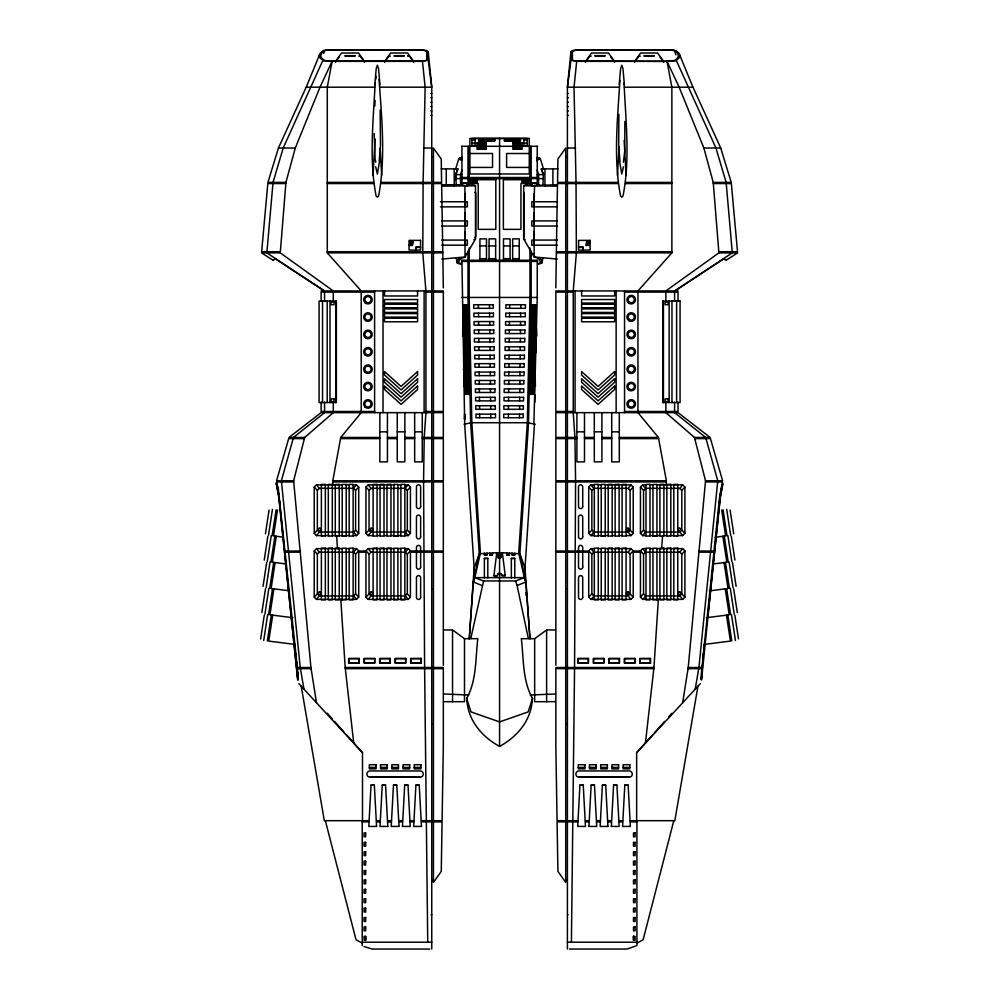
<?xml version="1.0" encoding="UTF-8"?>
<svg xmlns="http://www.w3.org/2000/svg" width="999" height="999" viewBox="0 0 999 999"><rect width="100%" height="100%" fill="white"/><g stroke="black" fill="none" stroke-linecap="round" stroke-linejoin="round"><path stroke-width="1.5" d="M365.659 936.35L365.659 940.234L364.061 940.234L364.061 936.35L365.659 936.35L365.659 940.234M534.14 231.83L534.14 256.98L537.986 258.266M534.14 212.662L534.14 240.072M534.14 193.506L534.14 220.904M462.674 336.126L462.749 325.512L463.037 334.615M463.773 385.726L463.848 375.112L464.048 379.657M464.51 418.793L464.547 414.235M455.394 180.257L455.469 174.588L457.854 168.881L441.221 168.881M571.416 942.207L574.562 667.507L575.586 480.781L574.924 437.45L573.239 412.649L573.239 290.946L576.373 252.872L576.036 182.392L574.025 87.188L576.685 61.351L667.02 61.351L675.524 60.752L678.483 58.579A66.134 15.222 0 0 0 678.483 52.722L675.923 50.599L673.239 50.012A4.183 0.962 0 0 0 671.753 49.95L577.047 49.95L572.739 50.425L570.953 51.586L567.407 87.188L567.407 949.05M431.755 949.05L431.755 87.188L428.209 51.586L426.423 50.425L422.102 49.95L327.41 49.95A4.183 0.962 0 0 0 325.911 50.012L323.251 50.599L320.679 52.722A66.134 15.222 0 0 0 320.679 58.579L323.639 60.752L332.13 61.351L422.477 61.351L425.137 87.188L423.114 182.392L422.777 252.872L425.924 290.946L425.924 412.649L424.225 437.45L423.576 480.781L424.6 667.507L427.734 942.207M556.356 252.872L555.844 287.887M556.368 251.723L557.492 183.554L618.081 183.554M530.831 394.343L532.729 304.732L531.893 304.732L530.007 394.343L532.554 394.343L534.465 304.732L533.641 304.732L531.73 394.343M534.977 385.726L535.214 375.112L535.377 385.726M536.251 328.546L536.638 336.126M533.866 424.475L537.237 297.452L537.237 260.264M278.446 489.835L298.077 674.325M375.124 83.079C373.464 120.479 368.843 159.053 376.148 196.016L377.372 197.203L378.596 196.016C385.851 157.83 381.668 117.919 379.058 79.358M505.257 575.711L502.372 552.734L496.778 552.734L493.906 575.711L497.24 575.711L498.151 573.551L500.998 573.551C500.636 577.847 510.239 574.837 501.923 575.349M619.929 80.42C617.594 118.644 613.286 158.179 620.554 196.016L621.778 197.203L623.001 196.016C630.319 159.053 625.686 120.479 624.038 83.079M542.994 184.253L543.331 174.588L541.308 168.881L557.942 168.881M618.881 114.348L618.668 145.654L619.954 160.976M374.812 106.044L375.1 100.4M375.112 138.998L373.052 175.449M619.093 146.691L617.444 175.449M473.863 581.593L474.05 578.483M374.787 84.678L376.223 68.519L377.372 65.235L378.534 68.519L379.97 84.678M376.573 826.41L368.793 826.448L371.029 785.114L374.338 785.114L376.573 826.448M387.799 826.41L380.007 826.448L382.242 785.114L385.564 785.114L387.799 826.448M399.026 826.41L391.233 826.448L393.469 785.114L396.778 785.114L399.026 826.448M402.447 826.448L404.695 785.114L408.004 785.114L410.239 826.448L402.447 826.41M421.466 826.41L413.673 826.448L415.909 785.114L419.23 785.114L421.466 826.448M619.18 84.678L620.616 68.519L621.778 65.235L622.939 68.519L624.375 84.678M577.697 826.448L579.932 785.114L583.241 785.114L585.476 826.448L577.697 826.41M588.911 826.448L591.146 785.114L594.467 785.114L596.703 826.448L588.911 826.41M607.929 826.41L600.137 826.448L602.372 785.114L605.694 785.114L607.929 826.448M611.363 826.448L613.598 785.114L616.907 785.114L619.143 826.448L611.363 826.41M630.369 826.41L622.577 826.448L624.812 785.114L628.134 785.114L630.369 826.448M645.404 743.206L653.958 667.507L658.366 599.375M464.96 424.438L464.435 424.35A17.52 0.837 0 0 1 464.647 424.038L471.84 422.727L527.31 422.727L534.502 424.038L525.012 567.994A18.656 9.815 0 0 1 525.012 571.553M661.65 548.638L662.524 536.051M666.083 484.877L666.37 480.781L658.416 437.45L637.949 412.649L637.949 290.946L671.865 252.872L671.865 87.188L667.02 61.351L576.76 61.076A3.596 0.824 0 0 1 575.387 61.001L573.001 60.452A6.469 1.486 0 0 1 572.402 60.027L572.452 51.399L575.449 50.312A3.784 0.874 0 0 1 577.122 50.225L672.04 50.237L674.562 50.699L677.035 52.772A65.147 14.997 0 0 1 677.035 58.529L674.525 60.539L666.957 61.076M701.847 667.594L702.01 665.309M298.164 675.636L297.64 680.032L297.714 672.227M700.761 679.407L719.567 497.052L722.165 483.141M333.279 301.398L333.279 290.946L280.269 252.872L285.939 182.392L295.292 148.027L319.992 87.188L332.192 61.076L422.402 61.076A3.596 0.824 0 0 0 423.776 61.001L426.148 60.452A6.469 1.486 0 0 0 426.748 60.027L426.698 51.399L423.701 50.312A3.784 0.874 0 0 0 422.04 50.225L327.123 50.237L324.6 50.699L322.115 52.772A65.147 14.997 0 0 0 322.115 58.529L324.625 60.539L332.192 61.076M702.459 665.421L701.523 680.032L701.236 678.121M379.558 161.351L377.372 174.088L375.686 166.796M682.667 702.784L688.224 667.507L705.544 480.781L694.442 437.45L665.871 412.649L665.871 402.185M707.704 617.07L720.391 497.215L722.864 484.14M718.843 504.707L719.168 501.648M718.768 507.642L719.405 501.66M702.821 657.804L703.308 653.309M703.783 648.801L704.27 644.305M570.953 51.586L570.953 60.052L567.407 87.188L619.13 87.188M719.892 497.165L720.354 493.656M623.476 166.796L621.778 174.088L619.605 161.351M537.999 264.41L541.908 263.124A4.321 1.948 0 0 0 542.232 262.05L542.882 257.717M265.434 533.753L269.056 510.077M264.236 560.052L267.857 536.363M268.494 535.289L272.452 509.353M263.049 586.338L266.658 562.662M267.295 561.588L271.266 535.639M272.14 535.751L276.099 509.815M261.85 612.637L265.472 588.948M277.485 509.989L273.514 535.926L282.804 537.1M266.109 587.874L270.067 561.938M270.941 562.05L274.9 536.101M260.652 638.923L264.273 615.247M276.286 536.276L272.327 562.225L286.251 563.985M264.91 614.173L268.868 588.224M269.742 588.336L273.714 562.4M275.087 562.574L271.129 588.511L289.698 590.859M263.711 640.459L267.682 614.522M268.556 614.635L272.515 588.686M273.901 588.861L269.93 614.81L292.819 617.707M267.357 640.921L271.328 614.984M272.702 615.159L268.743 641.096L295.042 644.43M375.699 79.358L376.148 76.411M532.092 702.147C530.219 721.54 516.346 737.399 499.575 746.39C482.804 737.399 468.943 721.54 467.07 702.147M276.149 482.917L277.198 485.789M695.204 689.173L698.925 667.507L717.769 480.781L705.681 437.45L674.587 412.649L674.587 402.185M697.951 686.188L674.824 820.691L630.369 820.691M333.079 484.877L332.792 480.781L340.746 437.45L361.213 412.649L361.213 290.946L327.285 252.872L327.285 87.188L332.13 61.351M379.208 160.976L380.482 145.654L380.157 110.102M623.388 162.163L624.725 151.299L624.887 121.403M722.789 483.216L720.179 497.115L701.685 678.458M470.804 638.523L483.603 580.968L515.546 580.968L524.35 577.634L518.718 553.109L527.31 422.727L529.957 297.452L529.957 247.952M532.567 698.313L528.146 711.912L499.575 721.915L471.004 711.912L466.583 698.313M297.54 678.371L278.758 497.215L276.273 483.229M532.242 700.948L532.055 701.685L532.517 698.563C522.402 680.381 523.751 658.778 521.341 638.673L534.665 638.673L546.615 629.957L555.531 629.957M316.496 702.784L310.926 667.507L293.619 480.781L304.72 437.45L333.279 412.649L333.279 402.185M720.953 490.472L721.64 487.749M673.801 820.691L643.119 939.784L636.925 943.106M721.877 486.063L722.252 484.627M721.815 487.2L722.202 485.676M319.58 54.67L306.193 87.188L278.434 148.027L267.919 182.392L285.939 182.392M455.681 168.794L458.878 158.454L462.312 157.854M461.988 170.205L460.564 174.588L460.564 184.703M323.688 53.484L324.6 50.699M466.908 700.948L467.107 701.685L466.645 698.563C476.748 680.381 475.399 658.778 477.822 638.673L464.498 638.673L452.547 629.957L443.618 629.957M457.854 168.881L455.869 174.475L456.156 184.253M469.805 185.277L473.239 184.815L475.499 185.777L475.499 238.923L473.976 239.797M525.187 239.797L523.663 238.923L523.663 185.777L525.924 184.815L529.358 185.277M322.839 60.452L283.204 148.027L273.027 182.392L266.845 252.872L324.563 290.946L324.563 301.398M537.25 159.203L539.298 157.83L537.025 157.243M475.499 238.923L464.91 257.317L461.176 258.266M335.264 61.763L341.533 53.009L358.529 53.009L364.81 61.763M335.639 62.013L339.023 57.293M384.378 61.763L390.659 53.009L407.654 53.009L413.923 61.763M384.765 62.013L388.998 56.119M585.227 61.763L591.508 53.009L608.503 53.009L614.772 61.763M585.614 62.013L589.847 56.119M634.353 61.763L640.621 53.009L657.617 53.009L663.898 61.763M634.727 62.013L638.96 56.119L640.322 56.119M342.22 484.877L316.471 484.877L314.235 487.112L314.235 533.366L316.471 535.601L319.28 532.042L353.683 532.042L355.607 530.119L355.607 490.347L358.728 487.112L356.493 484.877L353.147 484.877M353.147 488.424L356.493 484.877M342.22 548.638L316.471 548.638L314.235 550.886L314.235 597.14L316.471 599.375L319.28 595.816L321.378 595.816M314.235 597.14L317.357 593.893L317.357 554.12L319.28 552.197L353.683 552.197L356.493 548.638L358.728 550.886L358.728 597.14L356.493 599.375L316.471 599.375M393.931 484.877L368.181 484.877L365.946 487.112L365.946 533.366L368.181 535.601L370.979 532.042L405.394 532.042L407.317 530.119L407.317 490.347L410.427 487.112L408.191 484.877L404.857 484.877M404.857 488.424L408.191 484.877M393.931 548.638L368.181 548.638L365.946 550.886L365.946 597.14L368.181 599.375L370.979 595.816L373.089 595.816M365.946 597.14L369.056 593.893L369.056 554.12L370.979 552.197L405.394 552.197L408.191 548.638L410.427 550.886L410.427 597.14L408.191 599.375L368.181 599.375M594.305 484.877L590.958 484.877L588.723 487.112L588.723 533.366L590.958 535.601L593.768 532.042L628.171 532.042L630.094 530.119L630.094 490.347L633.216 487.112L630.981 484.877L605.232 484.877M626.073 488.424L628.171 488.424L630.981 484.877M594.305 548.638L590.958 548.638L588.723 550.886L588.723 597.14L590.958 599.375L594.305 595.816M588.723 597.14L591.845 593.893L591.845 554.12L593.768 552.197L628.171 552.197L630.981 548.638L633.216 550.886L633.216 597.14L630.981 599.375L590.958 599.375M646.016 484.877L642.669 484.877L640.434 487.112L640.434 533.366L642.669 535.601L645.466 532.042L679.882 532.042L681.805 530.119L681.805 490.347L684.914 487.112L682.679 484.877L656.93 484.877M677.772 488.424L679.882 488.424L682.679 484.877M646.016 548.638L642.669 548.638L640.434 550.886L640.434 597.14L642.669 599.375L646.016 595.816M640.434 597.14L643.543 593.893L643.543 554.12L645.466 552.197L679.882 552.197L682.679 548.638L684.914 550.886L684.914 597.14L682.679 599.375L642.669 599.375M636.65 820.691L636.65 752.709L644.205 744.255M645.142 743.206L652.297 735.202M654.345 732.916L664.672 721.353M668.831 716.72L671.94 713.236M636.65 752.709L700.299 683.653M428.209 51.586L428.209 60.052L422.477 61.351M314.235 533.366L317.357 530.119L317.357 490.347L314.235 487.112M365.946 533.366L369.056 530.119L369.056 490.347L365.946 487.112M358.728 597.14L355.607 593.893L355.607 554.12L358.728 550.886M410.427 597.14L407.317 593.893L407.317 554.12L410.427 550.886M588.723 533.366L591.845 530.119L591.845 490.347L588.723 487.112M640.434 533.366L643.543 530.119L643.543 490.347L640.434 487.112M633.216 597.14L630.094 593.893L630.094 554.12L633.216 550.886M684.914 597.14L681.805 593.893L681.805 554.12L684.914 550.886M317.357 490.347L319.28 488.424L321.378 488.424M369.056 490.347L370.979 488.424L373.089 488.424M353.147 535.601L356.493 535.601L358.728 533.366L358.728 487.112M404.857 535.601L408.191 535.601L410.427 533.366L410.427 487.112M353.147 595.816L355.607 593.893M404.857 595.816L407.317 593.893M591.845 490.347L594.305 488.424M643.543 490.347L646.016 488.424M626.073 535.601L630.981 535.601L633.216 533.366L633.216 487.112M676.485 535.601L682.679 535.601L684.914 533.366L684.914 487.112M626.073 595.816L628.171 595.816L630.094 593.893M677.772 595.816L679.882 595.816L681.805 593.893M494.867 140.847L478.946 140.847M520.392 140.684L505.257 141.234L520.392 140.847A1.261 0.824 0 0 0 520.392 140.072L504.695 139.798M674.974 290.946L723.388 259.103L726.535 259.952L737.612 252.872L718.893 252.872L665.871 290.946L665.871 301.398M461.9 159.203C459.14 156.855 458.066 159.553 461.663 160.315M523.826 192.557L523.826 237.2M459.315 185.452L461.963 184.778L464.91 185.764L465.01 201.748M478.946 139.922L494.68 139.922M528.346 638.523L517.095 585.539L525.836 581.98L519.892 553.771L528.533 422.777L531.181 297.452L531.181 251.024M536.675 160.639L540.309 158.541L536.85 157.854M474.85 237.375L475.736 236.788L475.736 192.969L474.85 192.382M272.627 259.952L273.901 259.615L272.652 259.952L261.551 252.872L280.269 252.872M534.477 424.413L534.727 424.35A17.52 0.837 0 0 0 534.502 424.038M725.299 259.603L726.535 259.952M715.134 537.262L725.636 535.926L721.678 509.989M712.911 563.985L726.835 562.225L722.864 536.276M709.465 590.859L728.021 588.511L724.063 562.574M706.343 617.707L729.22 614.81L725.262 588.861M704.108 644.43L730.419 641.096L726.448 615.159M462.137 157.243L459.902 157.917M479.17 140.971L494.867 140.684A1.261 0.824 0 0 0 494.855 139.91M537.674 263.699L540.297 262.849A2.835 1.286 0 0 0 540.534 262.325L540.122 261.176A53.084 23.976 0 0 0 538.424 258.291M441.77 259.066L465.01 256.98L465.01 231.83M557.342 184.778L534.552 185.452L534.14 201.748M475.499 185.777L441.77 186.151M534.852 385.726L535.526 385.726M534.84 402.26L534.964 394.68M345.117 55.669L354.957 55.669M394.23 55.669L404.071 55.669M407.679 55.669L408.653 55.669M595.079 55.669L604.919 55.669M644.205 55.669L654.045 55.669M344.955 56.119L355.107 56.119M358.828 56.119L359.84 56.119M389.348 56.119L390.359 56.119M394.081 56.119L404.233 56.119M407.954 56.119L409.315 56.119M590.184 56.119L591.208 56.119M594.917 56.119L605.082 56.119M644.043 56.119L654.208 56.119M306.193 87.188L374.725 87.188M380.032 87.188L431.755 87.188L428.209 60.052M624.425 87.188L692.969 87.188L720.729 148.027L731.243 182.392L713.224 182.392L703.87 148.027L679.158 87.188L667.02 61.351M430.756 93.431L431.755 93.431M567.407 93.431L568.394 93.431M430.756 97.827L431.755 97.827M567.407 97.827L568.394 97.827M430.756 102.223L431.755 102.223M567.407 102.223L568.394 102.223M430.756 106.618L431.755 106.618M567.407 106.618L568.394 106.618M430.756 111.014L431.755 111.014M567.407 111.014L568.394 111.014M430.756 115.409L431.755 115.409M567.407 115.409L568.394 115.409M471.94 139.935L475.174 139.935M523.976 139.935L527.21 139.935M471.94 143.094L475.174 143.094M477.047 143.207L478.596 143.207M479.607 143.207L481.156 143.207M482.167 143.207L483.716 143.207M484.727 143.207L486.288 143.207M512.874 143.207L514.423 143.207M515.434 143.207L516.982 143.207M518.006 143.207L519.555 143.207M520.566 143.207L522.115 143.207M523.976 143.094L527.21 143.094M477.047 145.954L478.596 145.954M479.607 145.954L481.156 145.954M482.167 145.954L483.716 145.954M484.727 145.954L486.288 145.954M512.874 145.954L514.423 145.954M515.434 145.954L516.982 145.954M518.006 145.954L519.555 145.954M520.566 145.954L522.115 145.954M461.501 146.291L477.047 146.291M478.596 146.291L479.607 146.291M481.156 146.291L482.167 146.291M483.716 146.291L484.727 146.291M486.288 146.291L512.874 146.291M514.423 146.291L515.434 146.291M516.982 146.291L518.006 146.291M519.555 146.291L520.566 146.291M522.115 146.291L537.662 146.291M278.434 148.027L295.292 148.027M423.676 148.027L431.755 148.027M567.407 148.027L575.486 148.027M703.87 148.027L720.729 148.027M469.892 153.496L492.544 153.496L492.544 167.432L469.892 167.432M529.27 153.496L506.605 153.496L506.605 167.432L529.27 167.432M431.755 156.98L433.429 156.98M565.721 156.98L567.407 156.98M454.807 174.588L461.75 174.588M536.763 174.588L543.718 174.588L541.308 168.881M461.501 177.51L537.662 177.51M455.432 178.571L542.994 178.571M327.285 182.392L373.564 182.392M381.193 182.392L441.595 182.392L441.258 159.041L433.429 148.027L433.429 882.404L441.258 871.39L442.07 821.852L421.466 821.852M617.969 182.392L557.554 182.392L557.904 159.041L565.721 148.027L565.721 882.404L557.904 871.39L557.08 821.852L577.697 821.852M625.586 182.392L671.865 182.392M462.35 182.892L467.057 182.892L467.057 185.752M536.813 182.892L532.092 182.892L532.092 185.752M461.313 183.391L466.945 183.391M532.217 183.391L537.849 183.391M285.839 183.554L267.819 183.554L261.651 251.723L280.357 251.723M327.285 183.554L373.688 183.554M381.069 183.554L441.62 183.554L442.782 251.723M625.474 183.554L671.865 183.554M713.311 183.554L731.343 183.554L737.512 251.723L718.805 251.723M441.82 184.778L461.963 184.778M440.397 201.748L467.332 201.748L467.332 206.855L440.397 206.855M557.43 201.748L531.818 201.748L531.818 206.855L557.43 206.855M441.72 220.904L467.332 220.904L467.332 226.024L441.72 226.024M557.43 220.904L531.818 220.904L531.818 226.024L557.43 226.024M441.72 240.072L467.332 240.072L467.332 245.18L441.72 245.18M557.43 240.072L531.818 240.072L531.818 245.18L557.43 245.18M479.92 245.916L486.501 245.916M489.073 245.916L495.654 245.916M503.496 245.916L510.077 245.916M512.649 245.916L519.23 245.916M420.567 246.928L415.946 246.928L415.946 250.062M578.583 246.928L583.216 246.928L583.216 250.062M420.567 247.39L416.246 247.39L416.246 250.062M578.583 247.39L582.904 247.39L582.904 250.062M327.285 251.723L442.732 251.723M556.431 251.723L671.865 251.723M327.285 252.872L442.757 252.872M556.406 252.872L671.865 252.872M465.659 253.758L466.945 253.758M532.217 253.758L533.491 253.758M479.92 258.691L486.501 258.691M489.073 258.691L495.654 258.691M503.496 258.691L510.077 258.691M512.649 258.691L519.23 258.691M273.763 259.603L275.774 259.103L324.176 290.946M461.501 260.264L537.662 260.264M461.501 261.401L537.662 261.401M321.116 290.946L443.319 290.946M555.844 290.946L678.034 290.946M374.6 292.095L321.116 292.095L321.116 301.398M425.924 292.095L443.319 292.095L443.319 411.488L425.924 411.488M573.239 292.095L555.844 292.095L555.844 411.488L573.239 411.488M624.55 292.095L678.034 292.095L678.034 301.398M461.501 297.452L537.662 297.452M470.417 394.343L468.319 394.343L466.433 304.732L467.257 304.732L469.155 394.343M374.6 411.488L321.116 411.488L321.116 402.185M624.55 411.488L678.034 411.488L678.034 402.185M379.845 431.843L387.437 431.843M397.265 431.843L404.857 431.843M414.672 431.843L422.265 431.843M576.898 431.843L584.49 431.843M594.305 431.843L601.898 431.843M611.713 431.843L619.305 431.843M304.72 437.45L289.023 437.45L321.116 412.649L443.319 412.649L443.319 437.45L422.265 437.45M340.746 437.45L379.845 437.45M387.437 437.45L397.265 437.45M404.857 437.45L414.672 437.45M576.898 437.45L555.844 437.45L555.844 412.649L678.034 412.649L710.139 437.45L694.442 437.45M584.49 437.45L594.305 437.45M601.898 437.45L611.713 437.45M619.305 437.45L658.416 437.45M304.42 438.611L288.686 438.611L276.548 480.781L293.619 480.781M340.534 438.611L379.845 438.611M387.437 438.611L397.265 438.611M404.857 438.611L414.672 438.611M422.265 438.611L443.319 438.611L443.319 480.781L332.792 480.781M576.898 438.611L555.844 438.611L555.844 480.781L666.37 480.781M584.49 438.611L594.305 438.611M601.898 438.611L611.713 438.611M619.305 438.611L658.628 438.611M694.73 438.611L710.464 438.611L722.614 480.781L705.544 480.781M276.673 481.943L293.731 481.943M332.867 481.943L443.319 481.943L443.319 551.023L410.427 551.023M666.283 481.943L555.844 481.943L555.844 551.023L588.723 551.023M705.431 481.943L722.477 481.943M346.203 484.49L342.22 484.44L342.22 536.038L346.203 536.038L346.203 484.415M393.931 484.49L397.902 484.44L397.902 536.038L393.931 536.038L393.931 484.415M656.93 484.49L652.959 484.44L652.959 536.038L656.93 536.038L656.93 484.415M346.203 484.877L349.175 484.877M397.902 484.877L400.874 484.877M598.276 484.877L601.248 484.877M649.987 484.877L652.959 484.877M321.378 488.261L325.349 488.261M328.321 488.261L332.305 488.261M335.277 488.261L339.248 488.261M342.22 488.261L346.203 488.261M349.175 488.261L353.147 488.261M373.089 488.261L377.06 488.261M380.032 488.261L384.003 488.261M386.975 488.261L390.959 488.261M393.931 488.261L397.902 488.261M400.874 488.261L404.857 488.261M594.305 488.261L598.276 488.261M601.248 488.261L605.232 488.261M608.204 488.261L612.175 488.261M615.147 488.261L619.13 488.261M622.102 488.261L626.073 488.261M646.016 488.261L649.987 488.261M652.959 488.261L656.93 488.261M659.902 488.261L663.885 488.261M666.857 488.261L670.829 488.261M673.801 488.261L677.772 488.261M325.349 488.424L328.321 488.424M332.305 488.424L335.277 488.424M339.248 488.424L342.22 488.424M346.203 488.424L349.175 488.424M377.06 488.424L380.032 488.424M384.003 488.424L386.975 488.424M390.959 488.424L393.931 488.424M397.902 488.424L400.874 488.424M598.276 488.424L601.248 488.424M605.232 488.424L608.204 488.424M612.175 488.424L615.147 488.424M619.13 488.424L622.102 488.424M649.987 488.424L652.959 488.424M656.93 488.424L659.902 488.424M663.885 488.424L666.857 488.424M670.829 488.424L673.801 488.424M316.471 535.601L322.665 535.601M325.349 535.601L328.858 535.601M331.955 535.601L336.601 535.601M339.248 535.601L342.22 535.601M346.203 535.601L349.175 535.601M368.181 535.601L373.089 535.601M377.06 535.601L380.032 535.601M384.003 535.601L386.975 535.601M390.959 535.601L393.931 535.601M397.902 535.601L400.874 535.601M590.958 535.601L594.305 535.601M598.276 535.601L601.248 535.601M605.232 535.601L608.204 535.601M612.175 535.601L615.147 535.601M619.13 535.601L622.102 535.601M642.669 535.601L646.016 535.601M649.987 535.601L652.959 535.601M656.93 535.601L659.902 535.601M663.885 535.601L667.207 535.601M670.304 535.601L673.801 535.601M342.22 535.988L346.203 535.988M393.931 535.988L397.902 535.988M601.248 535.988L605.232 535.988L605.232 484.415L601.248 484.44L601.248 536.038L605.232 536.038M652.959 535.988L656.93 535.988M346.203 548.638L349.175 548.638M353.147 548.638L356.493 548.638M397.902 548.638L400.874 548.638M404.857 548.638L408.191 548.638M598.276 548.638L601.248 548.638M605.232 548.638L630.981 548.638M649.987 548.638L652.959 548.638M656.93 548.638L682.679 548.638M285.427 551.023L300.424 551.023M358.728 551.023L365.946 551.023M633.216 551.023L640.434 551.023M698.738 551.023L713.723 551.023M285.552 552.172L300.524 552.172M358.728 552.172L365.946 552.172M410.427 552.172L443.319 552.172L443.319 665.222M588.723 552.172L555.844 552.172L555.844 665.222M633.216 552.172L640.434 552.172M698.626 552.172L713.611 552.172M489.71 553.933L492.407 553.933M506.743 553.933L509.44 553.933M484.378 554.895L487.075 554.895M489.71 554.895L492.407 554.895M506.743 554.895L509.44 554.895M512.075 554.895L514.772 554.895M484.378 558.578L487.799 558.578M511.351 558.578L514.772 558.578M501.923 575.711L500.998 573.913L498.151 573.551M431.755 588.823L433.429 588.823M565.721 588.823L567.407 588.823M325.349 595.816L328.321 595.816M332.305 595.816L335.277 595.816M339.248 595.816L342.22 595.816M346.203 595.816L349.175 595.816M377.06 595.816L380.032 595.816M384.003 595.816L386.975 595.816M390.959 595.816L393.931 595.816M397.902 595.816L400.874 595.816M598.276 595.816L601.248 595.816M605.232 595.816L608.204 595.816M612.175 595.816L615.147 595.816M619.13 595.816L622.102 595.816M649.987 595.816L652.959 595.816M656.93 595.816L659.902 595.816M663.885 595.816L666.857 595.816M670.829 595.816L673.801 595.816M321.378 595.991L325.349 595.991M328.321 595.991L332.305 595.991M335.277 595.991L339.248 595.991M342.22 595.991L346.203 595.991M349.175 595.991L353.147 595.991M373.089 595.991L377.06 595.991M380.032 595.991L384.003 595.991M386.975 595.991L390.959 595.991M393.931 595.991L397.902 595.991M400.874 595.991L404.857 595.991M594.305 595.991L598.276 595.991M601.248 595.991L605.232 595.991M608.204 595.991L612.175 595.991M615.147 595.991L619.13 595.991M622.102 595.991L626.073 595.991M646.016 595.991L649.987 595.991M652.959 595.991L656.93 595.991M659.902 595.991L663.885 595.991M666.857 595.991L670.829 595.991M673.801 595.991L677.772 595.991M342.22 599.75L346.203 599.812L346.203 548.189L342.22 548.264L342.22 599.812M393.931 599.75L397.902 599.812L397.902 548.189L393.931 548.264L393.931 599.812M601.248 599.75L605.232 599.812L605.232 548.189L601.248 548.201L601.248 599.812M656.93 599.75L652.959 599.812L652.959 548.189L656.93 548.264L656.93 599.812M348.876 662.837L359.041 662.849L359.041 658.678L348.876 658.691L348.876 662.849M374.55 662.837L364.385 662.849L364.385 658.678L374.55 658.691L374.55 662.849M379.882 662.837L390.047 662.849L390.047 658.678L379.882 658.716L379.882 662.849M395.392 662.837L405.557 662.849L405.557 658.678L395.392 658.691L395.392 662.849M410.889 662.837L421.054 662.849L421.054 658.678L410.889 658.716L410.889 662.849M588.261 662.837L578.096 662.849L578.096 658.678L588.261 658.678L588.261 662.849M593.606 662.837L603.771 662.849L603.771 658.678L593.606 658.716L593.606 662.849M609.103 662.837L619.268 662.849L619.268 658.678L609.103 658.691L609.103 662.849M634.777 662.837L624.612 662.849L624.612 658.678L634.777 658.691L634.777 662.849M640.109 662.837L650.274 662.849L650.274 658.678L640.109 658.716L640.109 662.849M297.49 667.507L310.926 667.507M340.796 599.375L345.192 667.507L443.319 667.507M555.844 667.507L653.958 667.507M688.224 667.507L701.673 667.507M297.665 668.656L311.114 668.656M345.329 668.656L443.319 668.656L443.319 746.728L442.095 820.691L421.466 820.691M653.833 668.656L555.844 668.656L555.844 746.728L557.067 820.691L577.697 820.691M688.049 668.656L701.498 668.656M443.618 693.98L468.781 695.017M555.531 693.98L530.369 695.017M443.618 701.685L464.498 701.685L464.498 638.673M555.531 701.685L534.665 701.685L534.665 638.673M431.755 723.813L433.429 723.813M565.721 723.813L567.407 723.813M369.343 767.394L376.024 767.394M380.557 767.394L387.25 767.394M391.783 767.394L398.464 767.394M403.009 767.394L409.69 767.394M414.223 767.394L420.916 767.394M578.246 767.394L584.927 767.394M589.46 767.394L596.153 767.394M600.686 767.394L607.38 767.394M611.912 767.394L618.593 767.394M623.126 767.394L629.82 767.394M370.03 777.197L420.154 777.197A3.134 3.122 0 0 0 423.276 774.075A3.134 3.122 0 0 0 420.154 770.953L370.03 770.966A3.134 3.122 0 0 0 366.895 774.075A3.134 3.122 0 0 0 370.03 777.197L420.154 777.222M579.008 777.197L629.12 777.197A3.134 3.122 0 0 0 632.255 774.075A3.134 3.122 0 0 0 629.12 770.953L579.008 770.953A3.134 3.122 0 0 0 575.874 774.075A3.134 3.122 0 0 0 579.008 777.197L629.12 777.222M371.029 785.139L374.338 785.139M382.242 785.139L385.564 785.139M393.469 785.139L396.778 785.139M404.695 785.139L408.004 785.139M415.909 785.139L419.23 785.139M579.932 785.139L583.241 785.139M591.146 785.139L594.467 785.139M602.372 785.139L605.694 785.139M613.598 785.139L616.907 785.139M624.812 785.139L628.134 785.139M368.793 820.691L324.325 820.691L301.211 686.188M376.573 820.691L380.007 820.691M387.799 820.691L391.233 820.691M399.026 820.691L402.447 820.691M410.239 820.691L413.673 820.691M585.476 820.691L588.911 820.691M596.703 820.691L600.137 820.691M607.929 820.691L611.363 820.691M619.143 820.691L622.577 820.691M368.793 821.852L362.225 821.852L362.237 820.691L362.225 945.603M376.573 821.852L380.007 821.852M387.799 821.852L391.233 821.852M399.026 821.852L402.447 821.852M410.239 821.852L413.673 821.852M585.476 821.852L588.911 821.852M596.703 821.852L600.137 821.852M607.929 821.852L611.363 821.852M619.143 821.852L622.577 821.852M630.369 821.852L636.925 821.852L636.912 820.691L636.925 945.603L627.01 949.05L569.455 949.05M431.755 880.594L433.429 880.594M565.721 880.594L567.407 880.594M431.118 914.747L431.755 914.747M567.407 914.747L568.031 914.747M633.491 936.35L635.102 936.363L635.102 940.234L633.491 940.234L633.491 936.35L633.491 940.234M362.225 942.207L431.755 942.207M567.407 942.207L636.925 942.207M429.695 949.05L372.152 949.05L364.023 946.528M557.38 186.151L523.663 185.777M462.525 336.126L463.199 336.126M463.261 369.193L464.048 369.193M464.36 418.781L465.159 418.793M576.685 61.351L570.953 60.052M537.2 184.778L539.835 185.452M557.38 259.066L534.14 256.98L523.663 238.923M519.43 139.523L520.392 139.91M461.476 263.699L458.866 262.849A2.835 1.286 0 0 1 458.628 262.325L459.041 261.176A53.084 23.976 0 0 1 460.739 258.291M461.151 264.41L457.242 263.124A4.321 1.948 0 0 1 456.93 262.05L456.268 257.717M483.603 580.968L474.8 577.634L480.432 553.109L471.84 422.727L469.193 297.452L469.193 247.952M482.055 585.539L473.314 581.98L479.258 553.771L470.629 422.777L467.982 297.452L467.982 251.024M362.225 943.106L356.031 939.784L325.362 820.691M539.248 157.917L540.272 158.641L543.468 168.794M504.47 141.009L504.295 140.847A1.261 0.824 0 0 1 504.295 140.072L505.257 139.685M494.867 140.072L493.906 139.685M478.946 141.009L478.771 140.684A1.261 0.824 0 0 1 478.771 139.91M679.882 488.424L681.805 490.347M628.171 488.424L630.094 490.347M679.882 552.197L681.805 554.12M643.543 530.119L645.466 532.042M628.171 552.197L630.094 554.12M591.845 530.119L593.768 532.042M643.543 593.893L645.466 595.816M591.845 593.893L593.768 595.816M405.394 488.424L407.317 490.347M353.683 488.424L355.607 490.347M405.394 552.197L407.317 554.12M369.056 530.119L370.979 532.042M353.683 552.197L355.607 554.12M317.357 530.119L319.28 532.042M369.056 593.893L370.979 595.816M317.357 593.893L319.28 595.816M681.805 530.119L684.914 533.366M630.094 530.119L633.216 533.366M640.434 550.886L643.543 554.12M588.723 550.886L591.845 554.12M407.317 530.119L410.427 533.366M355.607 530.119L358.728 533.366M365.946 550.886L369.056 554.12M314.235 550.886L317.357 554.12M298.863 683.653L362.5 752.709L362.5 820.691M327.222 713.236L332.405 719.03M334.478 721.353L343.793 731.768M346.853 735.202L362.5 752.709M642.669 484.877L645.466 488.424M679.882 532.042L682.679 535.601M642.669 548.638L645.466 552.197M679.882 595.816L682.679 599.375M590.958 484.877L593.768 488.424M628.171 532.042L630.981 535.601M590.958 548.638L593.768 552.197M628.171 595.816L630.981 599.375M368.181 484.877L370.979 488.424M405.394 532.042L408.191 535.601M368.181 548.638L370.979 552.197M405.394 595.816L408.191 599.375M316.471 484.877L319.28 488.424M353.683 532.042L356.493 535.601M316.471 548.638L319.28 552.197M353.683 595.816L356.493 599.375M660.127 57.293L663.511 62.013M611.001 57.293L614.397 62.013M410.164 57.293L413.549 62.013M360.189 56.119L364.423 62.013M298.264 679.919L298.077 672.614M676.323 60.452L715.946 148.027L726.136 182.392L732.304 252.872L674.587 290.946L674.587 301.398M679.57 54.67L692.969 87.188M276.486 484.378L278.983 497.115L297.59 678.071M276.948 485.676L276.498 484.465M515.546 580.968L517.095 585.539M674.562 50.699L675.923 54.883M537.162 170.205L538.598 174.588L538.598 184.703M277.347 487.2L278.209 490.472M277.572 486.888L278.334 489.86M278.409 489.672L276.898 483.154M375.324 159.803L375.774 162.163M303.958 689.173L300.237 667.507L281.381 480.781L293.469 437.45L324.563 412.649L324.563 402.185M730.107 510.077L733.728 533.753M731.305 536.363L734.914 560.052M726.698 509.353L730.669 535.289M732.492 562.662L736.113 586.338M727.896 535.639L731.855 561.588M723.064 509.815L727.022 535.751M733.691 588.948L737.312 612.637M729.083 561.938L733.054 587.874M724.25 536.101L728.221 562.05M734.877 615.247L738.498 638.923M730.281 588.224L734.24 614.173M725.449 562.4L729.407 588.336M731.48 614.522L735.439 640.459M726.635 588.686L730.606 614.635M727.834 614.984L731.792 640.921M278.971 493.331L279.27 495.579M278.796 493.656L279.27 497.165M345.192 667.507L353.746 743.206M375.1 158.616L374.163 133.529M279.745 501.66L280.232 506.143M294.88 644.305L295.204 647.302M295.854 653.309L296.179 656.306M296.828 662.312L297.14 665.309M713.224 182.392L718.893 252.872M336.626 536.051L337.5 548.638M464.66 424.038L474.138 567.994A18.656 9.815 0 0 0 474.026 571.203M525.012 576.923L525.199 580.044M525.936 592.494L526.111 595.604M626.111 175.449L624.138 140.534M381.705 175.449L380.157 148.227M464.81 414.248L464.91 418.793M464.685 424.413L461.925 260.264M442.807 252.872L443.319 287.887M536.426 328.546L536.488 336.126M536.038 342.045L536.113 352.659M465.01 193.506L465.01 220.904M465.01 212.662L465.01 240.072M676.623 301.049L676.623 402.535M671.965 301.049L671.965 402.535M669.155 301.049L669.155 402.535M663.436 301.049L663.436 402.535M663.024 301.049L663.024 402.535M624.55 290.946L624.55 412.649M619.305 412.649L619.305 461.863L611.713 461.863L611.713 412.649M616.146 290.946L616.146 412.649M614.61 290.946L614.61 295.979L581.593 295.979L581.593 290.946M601.898 412.649L601.898 461.863L594.305 461.863L594.305 412.649M584.49 412.649L584.49 461.863L576.898 461.863L576.898 412.649M575.049 290.946L575.049 412.649M552.897 168.881L552.897 185.265M546.615 629.957L546.615 701.685M544.942 168.881L544.942 185.826M537.237 146.291L537.237 184.803M535.202 304.732L535.202 305.769M533.791 201.748L533.791 206.855M533.791 220.904L533.791 226.024M533.791 240.072L533.791 245.18M533.466 304.732L533.466 305.769M532.217 182.892L532.217 185.752M531.718 304.732L531.718 305.769M531.181 146.291L531.181 184.803M529.957 146.291L529.957 184.803M527.435 138.424L471.728 138.424M520.754 304.732L520.754 308.316M520.654 313.149L520.654 316.733M520.554 321.566L520.554 325.15M520.467 329.982L520.467 333.554M520.367 338.399L520.367 341.97M520.267 346.815L520.267 350.387M520.167 355.232L520.167 358.803M520.067 363.648L520.067 367.22M519.98 372.065L519.98 375.636M519.88 380.482L519.88 384.053M519.78 388.898L519.78 392.47M519.68 397.315L519.68 400.886M519.58 405.731L519.58 409.303M519.492 414.148L519.492 417.719M519.23 260.264L519.23 238.861L512.649 238.861L512.649 260.264M514.772 553.109L514.772 555.007L512.075 555.007L512.075 553.109M514.772 577.996L514.772 558.229L511.351 558.229L511.351 577.996M510.077 260.264L510.077 238.861L503.496 238.861L503.496 260.264M509.627 304.732L509.627 308.316M509.527 313.149L509.527 316.733M509.428 321.566L509.428 325.15M509.44 553.109L509.44 555.007L506.743 555.007L506.743 553.109M509.34 329.982L509.34 333.554M509.24 338.399L509.24 341.97M509.14 346.815L509.14 350.387M509.04 355.232L509.04 358.803M508.941 363.648L508.941 367.22M508.853 372.065L508.853 375.636M508.753 380.482L508.753 384.053M508.653 388.898L508.653 392.47M508.553 397.315L508.553 400.886M508.454 405.731L508.454 409.303M508.366 414.148L508.366 417.719M502.372 552.734L519.892 553.771L525.012 567.994L529.97 638.973L525.836 581.98L524.35 577.634L474.8 577.634L473.314 581.98L469.243 639.01L474.138 567.994L479.258 553.771L496.778 552.734M499.575 138.424L499.575 746.39M498.513 557.867L498.513 553.646L498.014 557.867M497.24 575.711L493.906 575.711M495.654 260.264L495.654 238.861L489.073 238.861L489.073 260.264M492.407 553.109L492.407 555.007L489.71 555.007L489.71 553.109M490.696 405.731L490.696 409.303M490.796 414.148L490.796 417.719M490.509 388.898L490.509 392.47M490.596 397.315L490.596 400.886M490.309 372.065L490.309 375.636M490.409 380.482L490.409 384.053M490.109 355.232L490.109 358.803M490.209 363.648L490.209 367.22M489.922 338.399L489.922 341.97M490.022 346.815L490.022 350.387M489.722 321.566L489.722 325.15M489.822 329.982L489.822 333.554M489.535 304.732L489.535 308.316M489.622 313.149L489.622 316.733M487.799 577.996L487.799 558.229L484.378 558.229L484.378 577.996M487.075 553.109L487.075 555.007L484.378 555.007L484.378 553.109M486.501 260.264L486.501 238.861L479.92 238.861L479.92 260.264M479.67 414.148L479.67 417.719M479.47 397.315L479.47 400.886M479.57 405.731L479.57 409.303M479.283 380.482L479.283 384.053M479.383 388.898L479.383 392.47M479.083 363.648L479.083 367.22M479.183 372.065L479.183 375.636M478.896 346.815L478.896 350.387M478.983 355.232L478.983 358.803M478.696 329.982L478.696 333.554M478.796 338.399L478.796 341.97M478.496 313.149L478.496 316.733M478.596 321.566L478.596 325.15M478.409 304.732L478.409 308.316M469.193 146.291L469.193 184.803M467.982 146.291L467.982 184.803M467.432 304.732L467.432 305.769M466.933 182.892L466.933 185.752M465.696 304.732L465.696 305.769M465.359 201.748L465.359 206.855M465.359 220.904L465.359 226.024M465.359 240.072L465.359 245.18M463.961 304.732L463.961 305.769M461.925 146.291L461.925 184.803M454.208 168.881L454.208 185.826M452.547 629.957L452.547 701.685M446.253 168.881L446.253 185.265M424.113 290.946L424.113 412.649M422.265 412.649L422.265 461.863L414.672 461.863L414.672 412.649M417.57 290.946L417.57 295.979L384.54 295.979L384.54 290.946M404.857 412.649L404.857 461.863L397.265 461.863L397.265 412.649M387.437 412.649L387.437 461.863L379.845 461.863L379.845 412.649M383.017 290.946L383.017 412.649M374.6 290.946L374.6 412.649M336.126 301.049L336.126 402.535M335.726 301.049L335.726 402.535M329.995 301.049L329.995 402.535M327.185 301.049L327.185 402.535M322.54 301.049L322.54 402.535M456.918 262.05A54.458 24.588 0 0 1 459.078 258.079M540.084 258.079A54.458 24.588 0 0 1 542.232 262.05M535.377 304.732L533.454 394.343L534.278 394.343L535.976 315.497L536.201 304.732L535.377 304.732M417.57 371.553L401.061 386.438L384.54 371.553L384.54 375.062L401.061 389.947L417.57 375.062L417.57 371.553M417.57 378.758L401.061 393.643L384.54 378.758L384.54 382.267L401.061 397.165L417.57 382.267L417.57 378.758M417.57 385.976L401.061 400.861L384.54 385.976L384.54 389.485L401.061 404.37L417.57 389.485L417.57 385.976M614.61 371.553L598.101 386.438L581.593 371.553L581.593 375.062L598.101 389.947L614.61 375.062L614.61 371.553M614.61 378.758L598.101 393.643L581.593 378.758L581.593 382.267L598.101 397.165L614.61 382.267L614.61 378.758M614.61 385.976L598.101 400.861L581.593 385.976L581.593 389.485L598.101 404.37L614.61 389.485L614.61 385.976M529.27 138.424L469.892 138.424L469.892 173.963L529.27 173.963L529.27 138.424M475.174 139.173L471.94 139.173L471.94 145.467L475.174 145.467L475.174 139.173M527.21 139.173L523.976 139.173L523.976 145.467L527.21 145.467L527.21 139.173M478.596 142.645L477.047 142.645L477.047 149.276L478.596 149.276L478.596 142.645M481.156 142.645L479.607 142.645L479.607 149.276L481.156 149.276L481.156 142.645M483.716 142.645L482.167 142.645L482.167 149.276L483.716 149.276L483.716 142.645M486.288 142.645L484.727 142.645L484.727 149.276L486.288 149.276L486.288 142.645M514.423 142.645L512.874 142.645L512.874 149.276L514.423 149.276L514.423 142.645M516.982 142.645L515.434 142.645L515.434 149.276L516.982 149.276L516.982 142.645M519.555 142.645L518.006 142.645L518.006 149.276L519.555 149.276L519.555 142.645M522.115 142.645L520.566 142.645L520.566 149.276L522.115 149.276L522.115 142.645M495.804 179.72L469.692 179.72L469.692 183.491L478.209 183.491L478.209 229.358L495.804 229.358L495.804 179.72M529.47 179.72L503.359 179.72L503.359 229.358L520.941 229.358L520.941 183.491L529.47 183.491L529.47 179.72M470.779 180.132L470.429 183.104L470.779 180.132M471.553 180.132L471.203 183.104L471.553 180.132M472.315 180.132L471.978 183.104L472.315 180.132M473.089 180.132L472.752 183.104L473.089 180.132M473.863 180.132L473.526 183.104L473.863 180.132M474.637 180.132L474.3 183.104L474.637 180.132M475.412 180.132L475.074 183.104L475.412 180.132M476.186 180.132L475.836 183.104L476.186 180.132M476.96 180.132L476.61 183.104L476.96 180.132M522.539 180.132L522.202 183.104L522.539 180.132M523.314 180.132L522.976 183.104L523.314 180.132M524.088 180.132L523.738 183.104L524.088 180.132M524.862 180.132L524.512 183.104L524.862 180.132M525.636 180.132L525.287 183.104L525.636 180.132M526.411 180.132L526.061 183.104L526.411 180.132M527.185 180.132L526.835 183.104L527.185 180.132M527.959 180.132L527.609 183.104L527.959 180.132M528.721 180.132L528.384 183.104L528.721 180.132M420.567 240.372L409.041 240.372L409.041 250.062L420.567 250.062L420.567 240.372M590.122 240.372L578.583 240.372L578.583 250.062L590.122 250.062L590.122 240.372M410.077 241.059L409.54 245.467L410.077 241.059M411.026 241.059L410.477 245.467L411.026 241.059M411.963 241.059L411.426 245.467L411.963 241.059M412.912 241.059L412.362 245.467L412.912 241.059M586.788 241.059L586.251 245.467L586.788 241.059M587.737 241.059L587.187 245.467L587.737 241.059M588.673 241.059L588.136 245.467L588.673 241.059M589.622 241.059L589.073 245.467L589.622 241.059M417.57 299.525L384.54 299.525L384.54 303.072L417.57 303.072L417.57 299.525M614.61 299.525L581.593 299.525L581.593 303.072L614.61 303.072L614.61 299.525M336.363 301.049L319.093 301.049L319.093 402.535L336.363 402.535L336.363 301.049M680.069 301.049L662.787 301.049L662.787 402.535L680.069 402.535L680.069 301.049M334.003 302.048L330.994 302.048L330.994 304.707L334.003 304.707L334.003 302.048M668.169 302.048L665.159 302.048L665.159 304.707L668.169 304.707L668.169 302.048M417.57 304.208L384.54 304.208L384.54 307.754L417.57 307.754L417.57 304.208M614.61 304.208L581.593 304.208L581.593 307.754L614.61 307.754L614.61 304.208M463.786 304.732L462.949 304.732L463.174 315.497L464.872 394.343L465.696 394.343L463.786 304.732M465.522 304.732L464.685 304.732L465.671 351.498L466.595 394.343L467.432 394.343L465.522 304.732M493.244 304.732L473.726 304.732L473.726 308.316L493.244 308.316L493.244 304.732M525.424 304.732L505.906 304.732L505.906 308.316L525.424 308.316L525.424 304.732M417.57 308.891L384.54 308.891L384.54 312.437L417.57 312.437L417.57 308.891M614.61 308.891L581.593 308.891L581.593 312.437L614.61 312.437L614.61 308.891M493.419 313.149L473.901 313.149L473.901 316.733L493.419 316.733L493.419 313.149M525.262 313.149L505.731 313.149L505.731 316.733L525.262 316.733L525.262 313.149M417.57 313.574L384.54 313.574L384.54 317.12L417.57 317.12L417.57 313.574M614.61 313.574L581.593 313.574L581.593 317.12L614.61 317.12L614.61 313.574M417.57 318.244L384.54 318.244L384.54 321.79L417.57 321.79L417.57 318.244M614.61 318.244L581.593 318.244L581.593 321.79L614.61 321.79L614.61 318.244M493.593 321.566L474.075 321.566L474.075 325.15L493.593 325.15L493.593 321.566M525.087 321.566L505.569 321.566L505.569 325.15L525.087 325.15L525.087 321.566M493.756 329.982L474.238 329.982L474.238 333.554L493.756 333.554L493.756 329.982M524.912 329.982L505.394 329.982L505.394 333.554L524.912 333.554L524.912 329.982M493.931 338.399L474.413 338.399L474.413 341.97L493.931 341.97L493.931 338.399M524.75 338.399L505.219 338.399L505.219 341.97L524.75 341.97L524.75 338.399M494.105 346.815L474.587 346.815L474.587 350.387L494.105 350.387L494.105 346.815M524.575 346.815L505.057 346.815L505.057 350.387L524.575 350.387L524.575 346.815M494.28 355.232L474.75 355.232L474.75 358.803L494.28 358.803L494.28 355.232M524.4 355.232L504.882 355.232L504.882 358.803L524.4 358.803L524.4 355.232M494.443 363.648L474.925 363.648L474.925 367.22L494.443 367.22L494.443 363.648M524.238 363.648L504.707 363.648L504.707 367.22L524.238 367.22L524.238 363.648M494.617 372.065L475.099 372.065L475.099 375.636L494.617 375.636L494.617 372.065M524.063 372.065L504.545 372.065L504.545 375.636L524.063 375.636L524.063 372.065M494.792 380.482L475.262 380.482L475.262 384.053L494.792 384.053L494.792 380.482M523.888 380.482L504.37 380.482L504.37 384.053L523.888 384.053L523.888 380.482M494.955 388.898L475.437 388.898L475.437 392.47L494.955 392.47L494.955 388.898M523.713 388.898L504.195 388.898L504.195 392.47L523.713 392.47L523.713 388.898M495.129 397.315L475.611 397.315L475.611 400.886L495.129 400.886L495.129 397.315M523.551 397.315L504.033 397.315L504.033 400.886L523.551 400.886L523.551 397.315M334.003 398.876L330.994 398.876L330.994 401.548L334.003 401.548L334.003 398.876M668.169 398.876L665.159 398.876L665.159 401.548L668.169 401.548L668.169 398.876M495.304 405.731L475.774 405.731L475.774 409.303L495.304 409.303L495.304 405.731M523.376 405.731L503.858 405.731L503.858 409.303L523.376 409.303L523.376 405.731M495.467 414.148L475.949 414.148L475.949 417.719L495.467 417.719L495.467 414.148M523.201 414.148L503.683 414.148L503.683 417.719L523.201 417.719L523.201 414.148M325.349 484.415L321.378 484.415L321.378 536.051L325.349 536.051L325.349 484.415M332.305 484.415L328.321 484.415L328.321 536.051L332.305 536.051L332.305 484.415M339.248 484.415L335.277 484.415L335.277 536.051L339.248 536.051L339.248 484.415M353.147 484.415L349.175 484.415L349.175 536.051L353.147 536.051L353.147 484.415M377.06 484.415L373.089 484.415L373.089 536.051L377.06 536.051L377.06 484.415M384.003 484.415L380.032 484.415L380.032 536.051L384.003 536.051L384.003 484.415M390.959 484.415L386.975 484.415L386.975 536.051L390.959 536.051L390.959 484.415M404.857 484.415L400.874 484.415L400.874 536.051L404.857 536.051L404.857 484.415M598.276 484.415L594.305 484.415L594.305 536.051L598.276 536.051L598.276 484.415M612.175 484.415L608.204 484.415L608.204 536.051L612.175 536.051L612.175 484.415M619.13 484.415L615.147 484.415L615.147 536.051L619.13 536.051L619.13 484.415M626.073 484.415L622.102 484.415L622.102 536.051L626.073 536.051L626.073 484.415M649.987 484.415L646.016 484.415L646.016 536.051L649.987 536.051L649.987 484.415M663.885 484.415L659.902 484.415L659.902 536.051L663.885 536.051L663.885 484.415M670.829 484.415L666.857 484.415L666.857 536.051L670.829 536.051L670.829 484.415M677.772 484.415L673.801 484.415L673.801 536.051L677.772 536.051L677.772 484.415M325.349 548.189L321.378 548.189L321.378 599.825L325.349 599.825L325.349 548.189M332.305 548.189L328.321 548.189L328.321 599.825L332.305 599.825L332.305 548.189M339.248 548.189L335.277 548.189L335.277 599.825L339.248 599.825L339.248 548.189M353.147 548.189L349.175 548.189L349.175 599.825L353.147 599.825L353.147 548.189M377.06 548.189L373.089 548.189L373.089 599.825L377.06 599.825L377.06 548.189M384.003 548.189L380.032 548.189L380.032 599.825L384.003 599.825L384.003 548.189M390.959 548.189L386.975 548.189L386.975 599.825L390.959 599.825L390.959 548.189M404.857 548.189L400.874 548.189L400.874 599.825L404.857 599.825L404.857 548.189M598.276 548.189L594.305 548.189L594.305 599.825L598.276 599.825L598.276 548.189M612.175 548.189L608.204 548.189L608.204 599.825L612.175 599.825L612.175 548.189M619.13 548.189L615.147 548.189L615.147 599.825L619.13 599.825L619.13 548.189M626.073 548.189L622.102 548.189L622.102 599.825L626.073 599.825L626.073 548.189M649.987 548.189L646.016 548.189L646.016 599.825L649.987 599.825L649.987 548.189M663.885 548.189L659.902 548.189L659.902 599.825L663.885 599.825L663.885 548.189M670.829 548.189L666.857 548.189L666.857 599.825L670.829 599.825L670.829 548.189M677.772 548.189L673.801 548.189L673.801 599.825L677.772 599.825L677.772 548.189M501.136 553.646L500.649 557.867L501.136 553.646M359.278 658.453L348.639 658.441L348.639 663.061L359.278 663.061L359.278 658.441M374.775 658.441L364.148 658.453L364.148 663.061L374.775 663.049L374.775 658.441M390.284 658.441L379.645 658.453L379.645 663.061L390.284 663.061L390.284 658.441M405.781 658.453L395.154 658.441L395.154 663.061L405.781 663.049L405.781 658.441M421.291 658.441L410.651 658.453L410.651 663.061L421.291 663.049L421.291 658.441M588.498 658.453L577.872 658.441L577.872 663.061L588.498 663.049L588.498 658.441M604.008 658.453L593.369 658.441L593.369 663.061L604.008 663.049L604.008 658.441M619.505 658.441L608.878 658.453L608.878 663.061L619.505 663.049L619.505 658.441M635.014 658.441L624.375 658.453L624.375 663.061L635.014 663.061L635.014 658.441M650.511 658.453L639.884 658.441L639.884 663.061L650.511 663.049L650.511 658.441M376.024 764.722L369.343 764.722L369.343 768.88L376.024 768.843L376.024 764.722M387.25 764.722L380.557 764.722L380.557 768.88L387.25 768.843L387.25 764.722M398.464 764.722L391.783 764.722L391.783 768.88L398.464 768.88L398.464 764.722M409.69 764.722L403.009 764.722L403.009 768.88L409.69 768.843L409.69 764.722M420.916 764.722L414.223 764.722L414.223 768.88L420.916 768.843L420.916 764.722M584.927 764.722L578.246 764.722L578.246 768.88L584.927 768.88L584.927 764.722M596.153 764.722L589.46 764.722L589.46 768.88L596.153 768.88L596.153 764.722M607.38 764.722L600.686 764.722L600.686 768.88L607.38 768.843L607.38 764.722M618.593 764.722L611.912 764.722L611.912 768.88L618.593 768.88L618.593 764.722M629.82 764.722L623.126 764.722L623.126 768.88L629.82 768.88L629.82 764.722M365.659 832.954L364.061 832.954L364.061 836.837L365.659 836.837L365.659 832.954M635.102 832.954L633.491 832.954L633.491 836.837L635.102 836.837L635.102 832.954M365.659 842.357L364.061 842.357L364.061 846.24L365.659 846.228L365.659 842.357M635.102 842.357L633.491 842.357L633.491 846.24L635.102 846.24L635.102 842.357M365.659 851.747L364.061 851.76L364.061 855.631L365.659 855.631L365.659 851.747M635.102 851.76L633.491 851.747L633.491 855.631L635.102 855.631L635.102 851.747M365.659 861.15L364.061 861.15L364.061 865.034L365.659 865.034L365.659 861.15M635.102 861.15L633.491 861.15L633.491 865.034L635.102 865.034L635.102 861.15M365.659 870.554L364.061 870.554L364.061 874.437L365.659 874.437L365.659 870.554M635.102 870.554L633.491 870.554L633.491 874.437L635.102 874.437L635.102 870.554M365.659 879.957L364.061 879.957L364.061 883.84L365.659 883.828L365.659 879.957M635.102 879.957L633.491 879.957L633.491 883.84L635.102 883.84L635.102 879.957M365.659 889.347L364.061 889.36L364.061 893.243L365.659 893.231L365.659 889.347M635.102 889.36L633.491 889.347L633.491 893.243L635.102 893.243L635.102 889.347M365.659 898.75L364.061 898.763L364.061 902.634L365.659 902.634L365.659 898.75M635.102 898.763L633.491 898.75L633.491 902.634L635.102 902.634L635.102 898.75M365.659 908.153L364.061 908.153L364.061 912.037L365.659 912.037L365.659 908.153M635.102 908.153L633.491 908.153L633.491 912.037L635.102 912.037L635.102 908.153M365.659 917.557L364.061 917.557L364.061 921.44L365.659 921.428L365.659 917.557M635.102 917.557L633.491 917.557L633.491 921.44L635.102 921.44L635.102 917.557M365.659 926.947L364.061 926.96L364.061 930.843L365.659 930.831L365.659 926.947M635.102 926.96L633.491 926.947L633.491 930.843L635.102 930.843L635.102 926.947M582.717 506.518L582.717 486.9A2.098 2.098 0 0 0 580.619 484.802A2.098 2.098 0 0 0 578.521 486.9L578.521 506.518A2.098 2.098 0 0 0 580.619 508.616A2.098 2.098 0 0 0 582.717 506.518M582.717 536.8L582.717 517.17A2.098 2.098 0 0 0 580.619 515.072A2.098 2.098 0 0 0 578.521 517.17L578.521 536.8A2.098 2.098 0 0 0 580.619 538.886A2.098 2.098 0 0 0 582.717 536.8M582.717 567.07L582.717 547.452A2.098 2.098 0 0 0 580.619 545.354A2.098 2.098 0 0 0 578.521 547.452L578.521 567.07A2.098 2.098 0 0 0 580.619 569.168A2.098 2.098 0 0 0 582.717 567.07M582.717 597.352L582.717 577.722A2.098 2.098 0 0 0 580.619 575.624A2.098 2.098 0 0 0 578.521 577.722L578.521 597.352A2.098 2.098 0 0 0 580.619 599.437A2.098 2.098 0 0 0 582.717 597.34M420.629 506.518L420.629 486.9A2.098 2.098 0 0 0 418.544 484.802A2.098 2.098 0 0 0 416.446 486.9L416.446 506.518A2.098 2.098 0 0 0 418.544 508.616A2.098 2.098 0 0 0 420.629 506.518M420.629 536.8L420.629 517.17A2.098 2.098 0 0 0 418.544 515.072A2.098 2.098 0 0 0 416.446 517.17L416.446 536.8A2.098 2.098 0 0 0 418.544 538.886A2.098 2.098 0 0 0 420.629 536.8M420.629 567.07L420.629 547.452A2.098 2.098 0 0 0 418.544 545.354A2.098 2.098 0 0 0 416.446 547.452L416.446 567.07A2.098 2.098 0 0 0 418.544 569.168A2.098 2.098 0 0 0 420.629 567.07M420.629 597.352L420.629 577.722A2.098 2.098 0 0 0 418.544 575.624A2.098 2.098 0 0 0 416.446 577.722L416.446 597.352A2.098 2.098 0 0 0 418.544 599.437A2.098 2.098 0 0 0 420.629 597.34M364.91 406.968A4.283 4.283 0 0 0 372.078 405.045A4.283 4.283 0 0 0 366.833 399.8A4.283 4.283 0 0 0 364.91 406.968M364.91 389.585A4.283 4.283 0 0 0 372.078 387.662A4.283 4.283 0 0 0 366.833 382.417A4.283 4.283 0 0 0 364.91 389.585M364.91 372.202A4.283 4.283 0 0 0 372.078 370.292A4.283 4.283 0 0 0 366.833 365.035A4.283 4.283 0 0 0 364.91 372.202M364.91 354.82A4.283 4.283 0 0 0 372.078 352.909A4.283 4.283 0 0 0 366.833 347.652A4.283 4.283 0 0 0 364.91 354.82M365.809 338.124A4.283 4.283 0 0 0 372.227 334.415A4.283 4.283 0 0 0 365.809 330.706A4.283 4.283 0 0 0 365.809 338.124M365.809 320.741A4.283 4.283 0 0 0 372.227 317.033A4.283 4.283 0 0 0 365.809 313.324A4.283 4.283 0 0 0 365.809 320.741M364.91 302.685A4.283 4.283 0 0 0 372.078 300.761A4.283 4.283 0 0 0 366.833 295.517A4.283 4.283 0 0 0 364.91 302.685M366.383 406.63A3.109 3.109 0 0 0 371.054 403.946A3.109 3.109 0 0 0 366.383 401.248A3.109 3.109 0 0 0 366.383 406.63M365.746 388.761A3.109 3.109 0 0 0 370.954 387.362A3.109 3.109 0 0 0 367.145 383.554A3.109 3.109 0 0 0 365.746 388.761M365.746 371.378A3.109 3.109 0 0 0 370.954 369.98A3.109 3.109 0 0 0 367.145 366.171A3.109 3.109 0 0 0 365.746 371.378M366.383 354.495A3.109 3.109 0 0 0 371.054 351.798A3.109 3.109 0 0 0 366.383 349.101A3.109 3.109 0 0 0 366.383 354.495M365.746 336.613A3.109 3.109 0 0 0 370.954 335.214A3.109 3.109 0 0 0 367.145 331.406A3.109 3.109 0 0 0 365.746 336.613M365.746 319.23A3.109 3.109 0 0 0 370.954 317.832A3.109 3.109 0 0 0 367.145 314.023A3.109 3.109 0 0 0 365.746 319.23M366.383 302.347A3.109 3.109 0 0 0 371.054 299.65A3.109 3.109 0 0 0 366.383 296.953A3.109 3.109 0 0 0 366.383 302.347M318.906 530.919A1.436 1.436 0 0 0 321.066 529.67A1.436 1.436 0 0 0 318.906 528.421A1.436 1.436 0 0 0 318.906 530.919M318.993 530.756A1.249 1.249 0 0 0 320.879 529.67A1.249 1.249 0 0 0 318.993 528.583A1.249 1.249 0 0 0 318.993 530.756M318.906 594.692A1.436 1.436 0 0 0 321.066 593.443A1.436 1.436 0 0 0 318.906 592.195A1.436 1.436 0 0 0 318.906 594.692M318.993 594.53A1.249 1.249 0 0 0 320.879 593.443A1.249 1.249 0 0 0 318.993 592.357A1.249 1.249 0 0 0 318.993 594.53M370.617 594.692A1.436 1.436 0 0 0 372.764 593.443A1.436 1.436 0 0 0 370.617 592.195A1.436 1.436 0 0 0 370.617 594.692M370.704 594.53A1.249 1.249 0 0 0 372.577 593.443A1.249 1.249 0 0 0 370.704 592.357A1.249 1.249 0 0 0 370.704 594.53M370.617 530.919A1.436 1.436 0 0 0 372.764 529.67A1.436 1.436 0 0 0 370.617 528.421A1.436 1.436 0 0 0 370.617 530.919M370.704 530.756A1.249 1.249 0 0 0 372.577 529.67A1.249 1.249 0 0 0 370.704 528.583A1.249 1.249 0 0 0 370.704 530.756M628.184 406.968A4.283 4.283 0 0 0 635.352 405.045A4.283 4.283 0 0 0 630.107 399.8A4.283 4.283 0 0 0 628.184 406.968M628.184 389.585A4.283 4.283 0 0 0 635.352 387.662A4.283 4.283 0 0 0 630.107 382.417A4.283 4.283 0 0 0 628.184 389.585M629.07 372.889A4.283 4.283 0 0 0 635.501 369.18A4.283 4.283 0 0 0 629.07 365.472A4.283 4.283 0 0 0 629.07 372.889M628.184 354.82A4.283 4.283 0 0 0 635.352 352.909A4.283 4.283 0 0 0 630.107 347.652A4.283 4.283 0 0 0 628.184 354.82M629.07 338.124A4.283 4.283 0 0 0 635.501 334.415A4.283 4.283 0 0 0 629.07 330.706A4.283 4.283 0 0 0 629.07 338.124M629.07 320.741A4.283 4.283 0 0 0 635.501 317.033A4.283 4.283 0 0 0 629.07 313.324A4.283 4.283 0 0 0 629.07 320.741M628.184 302.685A4.283 4.283 0 0 0 635.352 300.761A4.283 4.283 0 0 0 630.107 295.517A4.283 4.283 0 0 0 628.184 302.685M629.657 406.63A3.109 3.109 0 0 0 634.328 403.946A3.109 3.109 0 0 0 629.657 401.248A3.109 3.109 0 0 0 629.657 406.63M629.657 389.248A3.109 3.109 0 0 0 634.328 386.563A3.109 3.109 0 0 0 629.657 383.866A3.109 3.109 0 0 0 629.657 389.248M629.657 371.878A3.109 3.109 0 0 0 634.328 369.18A3.109 3.109 0 0 0 629.657 366.483A3.109 3.109 0 0 0 629.657 371.878M629.657 354.495A3.109 3.109 0 0 0 634.328 351.798A3.109 3.109 0 0 0 629.657 349.101A3.109 3.109 0 0 0 629.657 354.495M629.657 337.113A3.109 3.109 0 0 0 634.328 334.415A3.109 3.109 0 0 0 629.657 331.718A3.109 3.109 0 0 0 629.657 337.113M629.008 319.23A3.109 3.109 0 0 0 634.215 317.832A3.109 3.109 0 0 0 630.406 314.023A3.109 3.109 0 0 0 629.008 319.23M629.657 302.347A3.109 3.109 0 0 0 634.328 299.65A3.109 3.109 0 0 0 629.657 296.953A3.109 3.109 0 0 0 629.657 302.347M678.808 530.919A1.436 1.436 0 0 0 680.968 529.67A1.436 1.436 0 0 0 678.808 528.421A1.436 1.436 0 0 0 678.808 530.919M678.646 530.556A1.249 1.249 0 0 0 680.744 529.994A1.249 1.249 0 0 0 679.208 528.459A1.249 1.249 0 0 0 678.646 530.556M678.808 594.692A1.436 1.436 0 0 0 680.968 593.443A1.436 1.436 0 0 0 678.808 592.195A1.436 1.436 0 0 0 678.808 594.692M678.646 594.33A1.249 1.249 0 0 0 680.744 593.768A1.249 1.249 0 0 0 679.208 592.232A1.249 1.249 0 0 0 678.646 594.33M627.11 594.692A1.436 1.436 0 0 0 629.27 593.443A1.436 1.436 0 0 0 627.11 592.195A1.436 1.436 0 0 0 627.11 594.692M627.197 594.53A1.249 1.249 0 0 0 629.083 593.443A1.249 1.249 0 0 0 627.197 592.357A1.249 1.249 0 0 0 627.197 594.53M627.11 530.919A1.436 1.436 0 0 0 629.27 529.67A1.436 1.436 0 0 0 627.11 528.421A1.436 1.436 0 0 0 627.11 530.919M627.197 530.756A1.249 1.249 0 0 0 629.083 529.67A1.249 1.249 0 0 0 627.197 528.583A1.249 1.249 0 0 0 627.197 530.756"/></g></svg>
